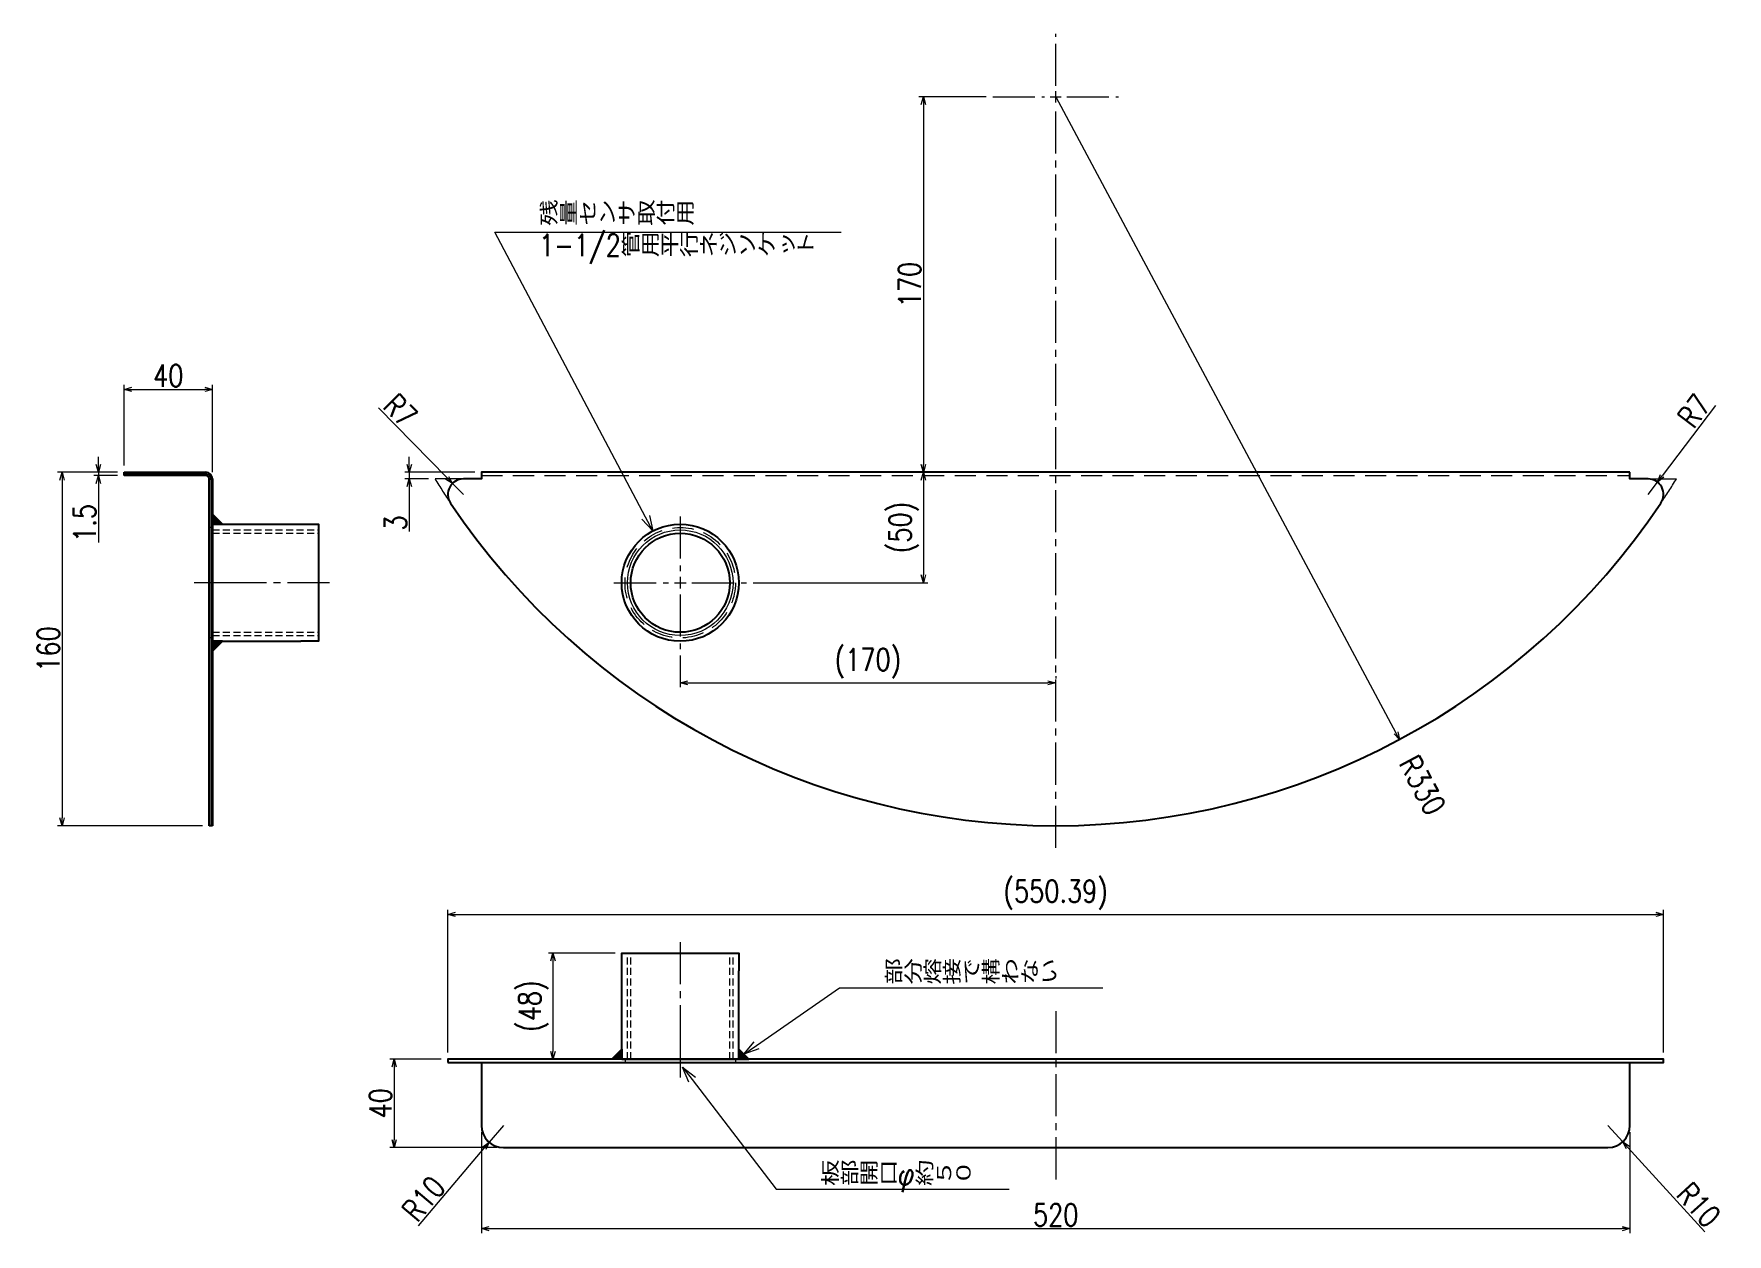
# Model space of a CAD drawing. Header units: millimetres. Extents: x 0 to 51411, y 0 to 16902.
# Drawn here: x 10491 to 11257, y 9289 to 9833 of the extents above; entities that cross this region are included whole.
import ezdxf
from ezdxf import colors
from ezdxf.entities.mleader import LeaderData, LeaderLine
from ezdxf.math import Vec2, Vec3

# ---------------------------------------------------------------- set-up
doc = ezdxf.new("R2010")
doc.units = ezdxf.units.MM
for name, pattern in [('CENTER2', [28.575, 19.05, -3.175, 3.175, -3.175]), ('HIDDEN2', [4.7625, 3.175, -1.5875]), ('PHANTOM2', [31.75, 15.875, -3.175, 3.175, -3.175, 3.175, -3.175])]:
    doc.linetypes.add(name, pattern=pattern)
for name, color, linetype, lineweight in [('01_外形線', 7, 'Continuous', 25), ('02_細線', 5, 'Continuous', 13), ('03_かくれ線', 6, 'HIDDEN2', 13), ('04_中心線', 1, 'CENTER2', 9), ('05_仮想線', 2, 'PHANTOM2', 13), ('07_寸法線', 3, 'Continuous', 9)]:
    doc.layers.add(name, color=color, linetype=linetype, lineweight=lineweight)
doc.layers.add('10_補助線', color=8, linetype='Continuous', lineweight=13, plot=False)
doc.styles.add('寸法用', font='simplex.shx', dxfattribs={"width": 0.8, "bigfont": '@extfont2.shx'})
doc.dimstyles.new('機械製図用', dxfattribs={"dimtxt": 3.5, "dimasz": 3.5, "dimexe": 2, "dimexo": 0, "dimgap": 1.2, "dimtad": 1, "dimdsep": 46, "dimtxsty": '寸法用', "dimblk": 'OPEN30', "dimcen": 0, "dimclrd": 256, "dimclre": 256, "dimclrt": 7, "dimazin": 2, "dimtm": 1e-09, "dimtfac": 0.75, "dimtmove": 0, "dimatfit": 3, "dimldrblk": 'OPEN30', "dimfxl": 1, "dimlwd": -1, "dimlwe": -1, "dimarcsym": 0})

# ---------------------------------------------------------------- blocks, each defined once
blk = doc.blocks.new('_Open30')
at = {"color": 0, "linetype": 'ByBlock', "lineweight": -2}
for p, q in [((-1, 0.27), (0, 0)), ((0, 0), (-1, -0.27)), ((0, 0), (-1, 0))]:
    blk.add_line(p, q, dxfattribs=at)
blk = doc.blocks.new('*D1852')
at = {"layer": '07_寸法線', "transparency": 16777216}
for p, q in [((10921.86, 9804.01), (10891.43, 9804.01)), ((10893.43, 9800.51), (10893.43, 9637.51)), ((10896.43, 9634.01), (10895.43, 9634.01))]:
    blk.add_line(p, q, dxfattribs=at)
at = {"layer": 'Defpoints', "color": 0, "transparency": 16777216}
for p in [(10924.86, 9804.01), (10893.43, 9634.01), (10893.43, 9634.01)]:
    blk.add_point(p, dxfattribs=at)
at = {"layer": '07_寸法線', "transparency": 16777216, "xscale": 3.5, "yscale": 3.5, "zscale": 3.5}
for p, rotation in [((10893.43, 9804.01), 90), ((10893.43, 9634.01), 270)]:
    blk.add_blockref('_Open30', p, dxfattribs=dict(at, rotation=rotation))
at = {"layer": '07_寸法線', "color": 7, "transparency": 16777216, "insert": (10887.23, 9719.01), "char_height": 10, "attachment_point": 5, "rotation": 90, "style": '寸法用'}
blk.add_mtext('170', dxfattribs=at)
blk = doc.blocks.new('*D1853')
at = {"layer": '07_寸法線', "transparency": 16777216}
for p, q in [((10528.57, 9634.01), (10501.49, 9634.01)), ((10503.49, 9630.51), (10503.49, 9477.51)), ((10567.07, 9474.01), (10501.49, 9474.01))]:
    blk.add_line(p, q, dxfattribs=at)
at = {"layer": 'Defpoints', "color": 0, "transparency": 16777216}
for p in [(10531.57, 9634.01), (10503.49, 9474.01), (10570.07, 9474.01)]:
    blk.add_point(p, dxfattribs=at)
at = {"layer": '07_寸法線', "transparency": 16777216, "xscale": 3.5, "yscale": 3.5, "zscale": 3.5}
for p, rotation in [((10503.49, 9634.01), 90), ((10503.49, 9474.01), 270)]:
    blk.add_blockref('_Open30', p, dxfattribs=dict(at, rotation=rotation))
at = {"layer": '07_寸法線', "color": 7, "transparency": 16777216, "insert": (10497.29, 9554.01), "char_height": 10, "attachment_point": 5, "rotation": 90, "style": '寸法用'}
blk.add_mtext('160', dxfattribs=at)
blk = doc.blocks.new('*U1782')
at = {"layer": '04_中心線', "color": 0, "linetype": 'CENTER2', "transparency": 16777216}
for p, q in [((0, 5), (0, 28.5)), ((-28.5, 0), (-5, 0)), ((5, 0), (28.5, 0)), ((0, -340), (0, -5))]:
    blk.add_line(p, q, dxfattribs=at)
at = {"layer": '04_中心線', "color": 0, "linetype": 'Continuous', "transparency": 16777216}
for p, q in [((-2.5, 0), (2.5, 0)), ((0, -2.5), (0, 2.5))]:
    blk.add_line(p, q, dxfattribs=at)
blk = doc.blocks.new('*D1854')
at = {"layer": '07_寸法線', "transparency": 16777216}
for p, q in [((10519.92, 9637.51), (10519.92, 9641.01)), ((10528.57, 9634.01), (10517.92, 9634.01)), ((10528.57, 9632.51), (10517.92, 9632.51)), ((10519.92, 9634.01), (10519.92, 9632.51)), ((10519.92, 9629.01), (10519.92, 9602.25))]:
    blk.add_line(p, q, dxfattribs=at)
at = {"layer": 'Defpoints', "color": 0, "transparency": 16777216}
for p in [(10519.92, 9632.51), (10531.57, 9634.01), (10531.57, 9632.51)]:
    blk.add_point(p, dxfattribs=at)
at = {"layer": '07_寸法線', "transparency": 16777216, "xscale": 3.5, "yscale": 3.5, "zscale": 3.5}
for p, rotation in [((10519.92, 9634.01), 270), ((10519.92, 9632.51), 90)]:
    blk.add_blockref('_Open30', p, dxfattribs=dict(at, rotation=rotation))
at = {"layer": '07_寸法線', "color": 7, "transparency": 16777216, "insert": (10513.72, 9611.07), "char_height": 10, "attachment_point": 5, "rotation": 90, "style": '寸法用'}
blk.add_mtext('1.5', dxfattribs=at)
blk = doc.blocks.new('*D1855')
at = {"layer": '07_寸法線', "transparency": 16777216}
for p, q in [((10675.17, 9368.32), (10651.82, 9368.32)), ((10653.82, 9364.82), (10653.82, 9331.82)), ((10700.36, 9328.32), (10651.82, 9328.32))]:
    blk.add_line(p, q, dxfattribs=at)
at = {"layer": 'Defpoints', "color": 0, "transparency": 16777216}
for p in [(10678.17, 9368.32), (10653.82, 9328.32), (10703.36, 9328.32)]:
    blk.add_point(p, dxfattribs=at)
at = {"layer": '07_寸法線', "transparency": 16777216, "xscale": 3.5, "yscale": 3.5, "zscale": 3.5}
for p, rotation in [((10653.82, 9368.32), 90), ((10653.82, 9328.32), 270)]:
    blk.add_blockref('_Open30', p, dxfattribs=dict(at, rotation=rotation))
at = {"layer": '07_寸法線', "color": 7, "transparency": 16777216, "insert": (10647.62, 9348.32), "char_height": 10, "attachment_point": 5, "rotation": 90, "style": '寸法用'}
blk.add_mtext('40', dxfattribs=at)
blk = doc.blocks.new('*D1830')
at = {"layer": '07_寸法線', "transparency": 16777216}
for p, q in [((10703.36, 9338.32), (10696.91, 9330.68)), ((10664.9, 9292.81), (10694.65, 9328.01))]:
    blk.add_line(p, q, dxfattribs=at)
at = {"layer": 'Defpoints', "color": 0, "transparency": 16777216}
for p in [(10703.36, 9338.32), (10696.91, 9330.68)]:
    blk.add_point(p, dxfattribs=at)
at = {"layer": '07_寸法線', "transparency": 16777216, "xscale": 3.5, "yscale": 3.5, "zscale": 3.5, "rotation": 49.80231722452773}
blk.add_blockref('_Open30', (10696.91, 9330.68), dxfattribs=at)
at = {"layer": '07_寸法線', "color": 7, "transparency": 16777216, "insert": (10667.21, 9305.15), "char_height": 10, "attachment_point": 5, "rotation": 49.80232, "style": '寸法用'}
blk.add_mtext('R10', dxfattribs=at)
blk = doc.blocks.new('*D1831')
at = {"layer": '07_寸法線', "transparency": 16777216}
for p, q in [((11203.36, 9338.32), (11210.09, 9330.92)), ((11247.24, 9290.06), (11212.44, 9328.33))]:
    blk.add_line(p, q, dxfattribs=at)
at = {"layer": 'Defpoints', "color": 0, "transparency": 16777216}
for p in [(11203.36, 9338.32), (11210.09, 9330.92)]:
    blk.add_point(p, dxfattribs=at)
at = {"layer": '07_寸法線', "transparency": 16777216, "xscale": 3.5, "yscale": 3.5, "zscale": 3.5, "rotation": 132.2774182708972}
blk.add_blockref('_Open30', (11210.09, 9330.92), dxfattribs=at)
at = {"layer": '07_寸法線', "color": 7, "transparency": 16777216, "insert": (11244.48, 9302.31), "char_height": 10, "attachment_point": 5, "rotation": 312.27742, "style": '寸法用'}
blk.add_mtext('R10', dxfattribs=at)
blk = doc.blocks.new('*D1832')
at = {"layer": '07_寸法線', "transparency": 16777216}
for p, q in [((10693.36, 9335.32), (10693.36, 9289.57)), ((11213.36, 9335.32), (11213.36, 9289.57)), ((10696.86, 9291.57), (11209.86, 9291.57))]:
    blk.add_line(p, q, dxfattribs=at)
at = {"layer": 'Defpoints', "color": 0, "transparency": 16777216}
for p in [(10693.36, 9338.32), (11213.36, 9338.32), (11213.36, 9291.57)]:
    blk.add_point(p, dxfattribs=at)
at = {"layer": '07_寸法線', "transparency": 16777216, "xscale": 3.5, "yscale": 3.5, "zscale": 3.5, "rotation": 180}
blk.add_blockref('_Open30', (10693.36, 9291.57), dxfattribs=at)
at = {"layer": '07_寸法線', "transparency": 16777216, "xscale": 3.5, "yscale": 3.5, "zscale": 3.5}
blk.add_blockref('_Open30', (11213.36, 9291.57), dxfattribs=at)
at = {"layer": '07_寸法線', "color": 7, "transparency": 16777216, "insert": (10953.36, 9297.77), "char_height": 10, "attachment_point": 5, "style": '寸法用'}
blk.add_mtext('520', dxfattribs=at)
blk = doc.blocks.new('*D1833')
at = {"layer": '07_寸法線', "transparency": 16777216}
for p, q in [((10678.17, 9371.32), (10678.17, 9435.85)), ((10681.67, 9433.85), (11225.06, 9433.85)), ((11228.56, 9371.32), (11228.56, 9435.85))]:
    blk.add_line(p, q, dxfattribs=at)
at = {"layer": 'Defpoints', "color": 0, "transparency": 16777216}
for p in [(11228.56, 9433.85), (10678.17, 9368.32), (11228.56, 9368.32)]:
    blk.add_point(p, dxfattribs=at)
at = {"layer": '07_寸法線', "transparency": 16777216, "xscale": 3.5, "yscale": 3.5, "zscale": 3.5, "rotation": 180}
blk.add_blockref('_Open30', (10678.17, 9433.85), dxfattribs=at)
at = {"layer": '07_寸法線', "transparency": 16777216, "xscale": 3.5, "yscale": 3.5, "zscale": 3.5}
blk.add_blockref('_Open30', (11228.56, 9433.85), dxfattribs=at)
at = {"layer": '07_寸法線', "color": 7, "transparency": 16777216, "insert": (10953.36, 9442.67), "char_height": 10, "attachment_point": 5, "style": '寸法用'}
blk.add_mtext('(550.39)', dxfattribs=at)
blk = doc.blocks.new('*D1834')
at = {"layer": '07_寸法線', "transparency": 16777216}
for p, q in [((10660.69, 9637.51), (10660.69, 9641.01)), ((10690.36, 9634.01), (10658.69, 9634.01)), ((10669.34, 9631.01), (10658.69, 9631.01)), ((10660.69, 9634.01), (10660.69, 9631.01)), ((10660.69, 9627.51), (10660.69, 9607.2))]:
    blk.add_line(p, q, dxfattribs=at)
at = {"layer": 'Defpoints', "color": 0, "transparency": 16777216}
for p in [(10660.69, 9631.01), (10672.34, 9631.01), (10693.36, 9634.01)]:
    blk.add_point(p, dxfattribs=at)
at = {"layer": '07_寸法線', "transparency": 16777216, "xscale": 3.5, "yscale": 3.5, "zscale": 3.5}
for p, rotation in [((10660.69, 9634.01), 270), ((10660.69, 9631.01), 90)]:
    blk.add_blockref('_Open30', p, dxfattribs=dict(at, rotation=rotation))
at = {"layer": '07_寸法線', "color": 7, "transparency": 16777216, "insert": (10654.49, 9611.07), "char_height": 10, "attachment_point": 5, "rotation": 90, "style": '寸法用'}
blk.add_mtext('3', dxfattribs=at)
blk = doc.blocks.new('*D1835')
at = {"layer": '07_寸法線', "transparency": 16777216}
for p, q in [((10646.7, 9663.25), (10677.81, 9631.5)), ((10685.17, 9624.01), (10680.26, 9629))]:
    blk.add_line(p, q, dxfattribs=at)
at = {"layer": 'Defpoints', "color": 0, "transparency": 16777216}
for p in [(10680.26, 9629), (10685.17, 9624.01)]:
    blk.add_point(p, dxfattribs=at)
at = {"layer": '07_寸法線', "transparency": 16777216, "xscale": 3.5, "yscale": 3.5, "zscale": 3.5, "rotation": 314.4311668668083}
blk.add_blockref('_Open30', (10680.26, 9629), dxfattribs=at)
at = {"layer": '07_寸法線', "color": 7, "transparency": 16777216, "insert": (10656.63, 9661.97), "char_height": 10, "attachment_point": 5, "rotation": 314.43117, "style": '寸法用'}
blk.add_mtext('R7', dxfattribs=at)
blk = doc.blocks.new('*D1836')
at = {"layer": '07_寸法線', "transparency": 16777216}
for p, q in [((11252.13, 9664.29), (11227.91, 9632.37)), ((11221.56, 9624.01), (11225.79, 9629.58))]:
    blk.add_line(p, q, dxfattribs=at)
at = {"layer": 'Defpoints', "color": 0, "transparency": 16777216}
for p in [(11225.79, 9629.58), (11221.56, 9624.01)]:
    blk.add_point(p, dxfattribs=at)
at = {"layer": '07_寸法線', "transparency": 16777216, "xscale": 3.5, "yscale": 3.5, "zscale": 3.5, "rotation": 232.7969928294717}
blk.add_blockref('_Open30', (11225.79, 9629.58), dxfattribs=at)
at = {"layer": '07_寸法線', "color": 7, "transparency": 16777216, "insert": (11242.44, 9661.77), "char_height": 10, "attachment_point": 5, "rotation": 52.79699, "style": '寸法用'}
blk.add_mtext('R7', dxfattribs=at)
blk = doc.blocks.new('*D1838')
at = {"layer": '07_寸法線', "transparency": 16777216}
for p, q in [((10531.57, 9637.01), (10531.57, 9673.56)), ((10535.07, 9671.56), (10568.07, 9671.56)), ((10571.57, 9634.01), (10571.57, 9673.56))]:
    blk.add_line(p, q, dxfattribs=at)
at = {"layer": 'Defpoints', "color": 0, "transparency": 16777216}
for p in [(10571.57, 9671.56), (10531.57, 9634.01), (10571.57, 9631.01)]:
    blk.add_point(p, dxfattribs=at)
at = {"layer": '07_寸法線', "transparency": 16777216, "xscale": 3.5, "yscale": 3.5, "zscale": 3.5, "rotation": 180}
blk.add_blockref('_Open30', (10531.57, 9671.56), dxfattribs=at)
at = {"layer": '07_寸法線', "transparency": 16777216, "xscale": 3.5, "yscale": 3.5, "zscale": 3.5}
blk.add_blockref('_Open30', (10571.57, 9671.56), dxfattribs=at)
at = {"layer": '07_寸法線', "color": 7, "transparency": 16777216, "insert": (10551.57, 9677.76), "char_height": 10, "attachment_point": 5, "style": '寸法用'}
blk.add_mtext('40', dxfattribs=at)
blk = doc.blocks.new('*D1839')
at = {"layer": '07_寸法線', "transparency": 16777216}
blk.add_line((10953.36, 9804.01), (11107.39, 9516.12), dxfattribs=at)
at = {"layer": 'Defpoints', "color": 0, "transparency": 16777216}
for p in [(10953.36, 9804.01), (11109.04, 9513.03)]:
    blk.add_point(p, dxfattribs=at)
at = {"layer": '07_寸法線', "transparency": 16777216, "xscale": 3.5, "yscale": 3.5, "zscale": 3.5, "rotation": 298.1482195804323}
blk.add_blockref('_Open30', (11109.04, 9513.03), dxfattribs=at)
at = {"layer": '07_寸法線', "color": 7, "transparency": 16777216, "insert": (11119.41, 9492.38), "char_height": 10, "attachment_point": 5, "rotation": 298.14822, "style": '寸法用'}
blk.add_mtext('R330', dxfattribs=at)
blk = doc.blocks.new('*U1783')
at = {"layer": '04_中心線', "color": 0, "linetype": 'CENTER2', "transparency": 16777216}
for p, q in [((0, 5.3), (0, 30)), ((-30, 0), (-5.3, 0)), ((5.3, 0), (30, 0)), ((0, -30), (0, -5.3))]:
    blk.add_line(p, q, dxfattribs=at)
at = {"layer": '04_中心線', "color": 0, "linetype": 'Continuous', "transparency": 16777216}
for p, q in [((-2.65, 0), (2.65, 0)), ((0, -2.65), (0, 2.65))]:
    blk.add_line(p, q, dxfattribs=at)
blk = doc.blocks.new('*D1823')
at = {"layer": '07_寸法線', "transparency": 16777216}
for p, q in [((10893.43, 9630.51), (10893.43, 9587.51)), ((10896.43, 9634.01), (10895.43, 9634.01)), ((10816.36, 9584.01), (10895.43, 9584.01))]:
    blk.add_line(p, q, dxfattribs=at)
at = {"layer": 'Defpoints', "color": 0, "transparency": 16777216}
for p in [(10893.43, 9634.01), (10813.36, 9584.01), (10893.43, 9584.01)]:
    blk.add_point(p, dxfattribs=at)
at = {"layer": '07_寸法線', "transparency": 16777216, "xscale": 3.5, "yscale": 3.5, "zscale": 3.5}
for p, rotation in [((10893.43, 9634.01), 90), ((10893.43, 9584.01), 270)]:
    blk.add_blockref('_Open30', p, dxfattribs=dict(at, rotation=rotation))
at = {"layer": '07_寸法線', "color": 7, "transparency": 16777216, "insert": (10884.61, 9609.01), "char_height": 10, "attachment_point": 5, "rotation": 90, "style": '寸法用'}
blk.add_mtext('(50)', dxfattribs=at)
blk = doc.blocks.new('*D1824')
at = {"layer": '07_寸法線', "transparency": 16777216}
for p, q in [((10783.36, 9551.01), (10783.36, 9536.71)), ((10786.86, 9538.71), (10949.86, 9538.71)), ((10953.36, 9541.71), (10953.36, 9540.71))]:
    blk.add_line(p, q, dxfattribs=at)
at = {"layer": 'Defpoints', "color": 0, "transparency": 16777216}
for p in [(10783.36, 9554.01), (10953.36, 9538.71), (10953.36, 9538.71)]:
    blk.add_point(p, dxfattribs=at)
at = {"layer": '07_寸法線', "transparency": 16777216, "xscale": 3.5, "yscale": 3.5, "zscale": 3.5, "rotation": 180}
blk.add_blockref('_Open30', (10783.36, 9538.71), dxfattribs=at)
at = {"layer": '07_寸法線', "transparency": 16777216, "xscale": 3.5, "yscale": 3.5, "zscale": 3.5}
blk.add_blockref('_Open30', (10953.36, 9538.71), dxfattribs=at)
at = {"layer": '07_寸法線', "color": 7, "transparency": 16777216, "insert": (10868.36, 9547.53), "char_height": 10, "attachment_point": 5, "style": '寸法用'}
blk.add_mtext('(170)', dxfattribs=at)
blk = doc.blocks.new('*U1784')
at = {"layer": '04_中心線', "color": 0, "linetype": 'CENTER2', "transparency": 16777216}
for p, q in [((0, 5.3), (0, 30)), ((-30, 0), (-5.3, 0)), ((5.3, 0), (30, 0)), ((0, -30), (0, -5.3))]:
    blk.add_line(p, q, dxfattribs=at)
at = {"layer": '04_中心線', "color": 0, "linetype": 'Continuous', "transparency": 16777216}
for p, q in [((-2.65, 0), (2.65, 0)), ((0, -2.65), (0, 2.65))]:
    blk.add_line(p, q, dxfattribs=at)
blk = doc.blocks.new('*D1825')
at = {"layer": '07_寸法線', "transparency": 16777216}
for p, q in [((10753.86, 9416.32), (10723.75, 9416.32)), ((10725.75, 9412.82), (10725.75, 9371.82)), ((10753.86, 9368.32), (10723.75, 9368.32))]:
    blk.add_line(p, q, dxfattribs=at)
at = {"layer": 'Defpoints', "color": 0, "transparency": 16777216}
for p in [(10756.86, 9416.32), (10725.75, 9368.32), (10756.86, 9368.32)]:
    blk.add_point(p, dxfattribs=at)
at = {"layer": '07_寸法線', "transparency": 16777216, "xscale": 3.5, "yscale": 3.5, "zscale": 3.5}
for p, rotation in [((10725.75, 9416.32), 90), ((10725.75, 9368.32), 270)]:
    blk.add_blockref('_Open30', p, dxfattribs=dict(at, rotation=rotation))
at = {"layer": '07_寸法線', "color": 7, "transparency": 16777216, "insert": (10716.93, 9392.32), "char_height": 10, "attachment_point": 5, "rotation": 90, "style": '寸法用'}
blk.add_mtext('(48)', dxfattribs=at)

msp = doc.modelspace()

# ---------------------------------------------------------------- hatches: boundary and pattern name
at = {"layer": '01_外形線'}
h = msp.add_hatch(color=256, dxfattribs=at)
h.dxf.hatch_style = 1
h.paths.add_polyline_path([(10576.07, 9610.505), (10571.57, 9615.005), (10571.57, 9610.505)])
h = msp.add_hatch(color=256, dxfattribs=at)
h.dxf.hatch_style = 1
h.paths.add_polyline_path([(10571.57, 9557.505), (10571.57, 9553.005), (10576.07, 9557.505)])
h = msp.add_hatch(color=256, dxfattribs=at)
h.dxf.hatch_style = 1
h.paths.add_polyline_path([(10756.861, 9372.823), (10752.361, 9368.323), (10756.861, 9368.323)])
h = msp.add_hatch(color=256, dxfattribs=at)
h.dxf.hatch_style = 1
h.paths.add_polyline_path([(10809.861, 9372.823), (10809.861, 9368.323), (10814.361, 9368.323)])

# ---------------------------------------------------------------- linework, layer by layer
for p, q in [((10531.57, 9632.505), (10531.57, 9634.005)), ((10531.57, 9634.005), (10568.57, 9634.005)), ((10568.57, 9632.505), (10531.57, 9632.505)), ((10570.07, 9474.005), (10570.07, 9631.005)), ((10570.07, 9631.005), (10571.57, 9631.005)), ((10571.57, 9631.005), (10571.57, 9474.005)), ((10571.57, 9610.505), (10611.57, 9610.505)), ((10571.57, 9610.505), (10571.57, 9557.505)), ((10571.57, 9557.505), (10611.57, 9557.505)), ((10571.57, 9474.005), (10570.07, 9474.005)), ((10756.861, 9368.323), (10756.861, 9408.323)), ((10809.861, 9368.323), (10809.861, 9408.323)), ((10756.861, 9368.323), (10809.861, 9368.323)), ((10693.361, 9366.823), (10693.361, 9338.323)), ((11213.361, 9338.323), (11213.361, 9366.823)), ((10703.361, 9328.323), (11203.361, 9328.323))]:
    msp.add_line(p, q, dxfattribs=at)
msp.add_lwpolyline([(11213.361, 9634.005), (10693.361, 9634.005), (10693.361, 9631.005), (10685.165, 9631.005, 0.6000746), (10679.353, 9620.104, 0.5331925), (11227.369, 9620.104, 0.6000746), (11221.557, 9631.005), (11213.361, 9631.005)], format="xyb", close=True, dxfattribs=at)
for points in [[(10576.07, 9610.505), (10571.57, 9610.505), (10571.57, 9615.005), (10576.07, 9610.505)], [(10611.57, 9610.505), (10619.57, 9610.505), (10619.57, 9557.505), (10611.57, 9557.505)], [(10576.07, 9557.505), (10571.57, 9557.505), (10571.57, 9553.005), (10576.07, 9557.505)], [(10756.861, 9408.323), (10756.861, 9416.323), (10809.861, 9416.323), (10809.861, 9408.323)], [(10756.861, 9372.823), (10756.861, 9368.323), (10752.361, 9368.323), (10756.861, 9372.823)], [(10809.861, 9372.823), (10809.861, 9368.323), (10814.361, 9368.323), (10809.861, 9372.823)]]:
    msp.add_lwpolyline(points, dxfattribs=at)
msp.add_lwpolyline([(10678.165, 9366.823), (11228.557, 9366.823), (11228.557, 9368.323), (10678.165, 9368.323)], close=True, dxfattribs=at)
for radius in [26.5, 22.422]:
    msp.add_circle((10783.361, 9584.005), radius, dxfattribs=at)
for centre, radius, start, end in [((10568.57, 9631.005), 3, 0, 90), ((10568.57, 9631.005), 1.5, 0, 90), ((10703.361, 9338.323), 10, 180, 270), ((11203.361, 9338.323), 10, 270, 0)]:
    msp.add_arc(centre, radius, start, end, dxfattribs=at)
at = {"layer": '02_細線'}
msp.add_circle((10783.361, 9584.005), 23.901, dxfattribs=at)
at = {"layer": '03_かくれ線', "ltscale": 3}
for p, q in [((10693.361, 9632.505), (11213.361, 9632.505)), ((10571.57, 9609.005), (10570.07, 9609.005)), ((10571.57, 9559.005), (10570.07, 9559.005)), ((10758.361, 9368.323), (10758.361, 9366.823)), ((10808.361, 9368.323), (10808.361, 9366.823))]:
    msp.add_line(p, q, dxfattribs=at)
at = {"layer": '03_かくれ線'}
for p, q in [((10571.57, 9607.907), (10619.57, 9607.907)), ((10571.57, 9606.428), (10619.57, 9606.428)), ((10571.57, 9561.583), (10619.57, 9561.583)), ((10571.57, 9560.104), (10619.57, 9560.104)), ((10759.46, 9368.323), (10759.46, 9416.323)), ((10760.939, 9368.323), (10760.939, 9416.323)), ((10805.784, 9368.323), (10805.784, 9416.323)), ((10807.263, 9368.323), (10807.263, 9416.323))]:
    msp.add_line(p, q, dxfattribs=at)
at = {"layer": '03_かくれ線', "ltscale": 3}
msp.add_circle((10783.361, 9584.005), 25, dxfattribs=at)
at = {"layer": '04_中心線'}
for p, q in [((10578.32, 9584.005), (10563.32, 9584.005)), ((10624.57, 9584.005), (10566.57, 9584.005)), ((10783.361, 9421.323), (10783.361, 9363.323)), ((10953.361, 9390.073), (10953.361, 9313.323)), ((10783.361, 9375.073), (10783.361, 9360.073))]:
    msp.add_line(p, q, dxfattribs=at)
at = {"layer": '05_仮想線', "transparency": 33554559}
for points in [[(10685.165, 9631.005), (10672.343, 9631.005, 0.0098193), (10679.353, 9620.104)], [(11221.557, 9631.005), (11234.379, 9631.005, -0.0098193), (11227.369, 9620.104)]]:
    msp.add_lwpolyline(points, format="xyb", dxfattribs=at)
at = {"layer": '10_補助線'}
for p, q in [((10531.57, 9633.255), (10568.57, 9633.255)), ((10568.57, 9634.005), (10568.57, 9632.505)), ((10570.82, 9631.005), (10570.82, 9474.005))]:
    msp.add_line(p, q, dxfattribs=at)
msp.add_arc((10568.57, 9631.005), 2.25, 0, 90, dxfattribs=at)

# ---------------------------------------------------------------- block references
at = {"layer": '04_中心線', "linetype": 'CENTER2'}
msp.add_blockref('*U1782', (10953.361, 9804.005), dxfattribs=at)
at = {"layer": '04_中心線', "linetype": 'CENTER2', "rotation": 270}
for name in ['*U1783', '*U1784']:
    msp.add_blockref(name, (10783.361, 9584.005), dxfattribs=at)

# ---------------------------------------------------------------- dimensions: what is measured, and where the dimension line sits
at = {"layer": '07_寸法線'}
for base, p1, p2, picture, middle in [((10893.434, 9634.005), (10924.861, 9804.005), (10893.434, 9634.005), '*D1852', (10887.234, 9719.005)), ((10503.487, 9474.005), (10531.57, 9634.005), (10570.07, 9474.005), '*D1853', (10497.287, 9554.005)), ((10653.817, 9328.323), (10678.165, 9368.323), (10703.361, 9328.323), '*D1855', (10647.617, 9348.323))]:
    dim = msp.add_linear_dim(base=base, p1=p1, p2=p2, angle=90, dimstyle='機械製図用', override={"dimtxt": 10, "dimexo": 3}, dxfattribs=at)
    dim.commit()
    dim.dimension.update_dxf_attribs({"geometry": picture, "text_midpoint": middle})
for center, mpoint, override, picture, middle in [((10953.361, 9804.005), (11109.04, 9513.034), {"dimtxt": 10, "dimtmove": 2}, '*D1839', (11119.407, 9492.383)), ((10685.165, 9624.005), (10680.265, 9629.004), {"dimtxt": 10}, '*D1835', (10652.202, 9657.63)), ((11221.557, 9624.005), (11225.789, 9629.581), {"dimtxt": 10}, '*D1836', (11247.378, 9658.02)), ((10703.361, 9338.323), (10696.907, 9330.685), {"dimtxt": 10}, '*D1830', (10671.946, 9301.146)), ((11203.361, 9338.323), (11210.088, 9330.924), {"dimtxt": 10}, '*D1831', (11239.896, 9298.14))]:
    dim = msp.add_radius_dim(center=center, mpoint=mpoint, dimstyle='機械製図用', override=override, dxfattribs=at)
    dim.commit()
    dim.dimension.update_dxf_attribs({"geometry": picture, "text_midpoint": middle, "dimtype": 164})
for base, p1, p2, picture, middle in [((10571.57, 9671.562), (10531.57, 9634.005), (10571.57, 9631.005), '*D1838', (10551.57, 9677.762)), ((11213.361, 9291.569), (10693.361, 9338.323), (11213.361, 9338.323), '*D1832', (10953.361, 9297.769))]:
    dim = msp.add_linear_dim(base=base, p1=p1, p2=p2, dimstyle='機械製図用', override={"dimtxt": 10, "dimexo": 3}, dxfattribs=at)
    dim.commit()
    dim.dimension.update_dxf_attribs({"geometry": picture, "text_midpoint": middle})
for base, p1, p2, picture, middle in [((10519.922, 9632.505), (10531.57, 9634.005), (10531.57, 9632.505), '*D1854', (10519.922, 9611.067)), ((10660.687, 9631.005), (10693.361, 9634.005), (10672.343, 9631.005), '*D1834', (10660.687, 9611.067))]:
    dim = msp.add_linear_dim(base=base, p1=p1, p2=p2, angle=90, dimstyle='機械製図用', override={"dimtxt": 10, "dimexo": 3}, dxfattribs=at)
    dim.commit()
    dim.dimension.update_dxf_attribs({"geometry": picture, "text_midpoint": middle, "dimtype": 160})
for base, p1, p2, picture, middle in [((10893.434, 9584.005), (10893.434, 9634.005), (10813.361, 9584.005), '*D1823', (10884.615, 9609.005)), ((10725.749, 9368.323), (10756.861, 9416.323), (10756.861, 9368.323), '*D1825', (10716.93, 9392.323))]:
    dim = msp.add_linear_dim(base=base, p1=p1, p2=p2, angle=90, text='(<>)', dimstyle='機械製図用', override={"dimtxt": 10, "dimexo": 3}, dxfattribs=at)
    dim.commit()
    dim.dimension.update_dxf_attribs({"geometry": picture, "text_midpoint": middle})
for base, p1, p2, picture, middle in [((10953.361, 9538.712), (10783.361, 9554.005), (10953.361, 9538.712), '*D1824', (10868.361, 9547.532)), ((11228.557, 9433.848), (10678.165, 9368.323), (11228.557, 9368.323), '*D1833', (10953.361, 9442.667))]:
    dim = msp.add_linear_dim(base=base, p1=p1, p2=p2, text='(<>)', dimstyle='機械製図用', override={"dimtxt": 10, "dimexo": 3}, dxfattribs=at)
    dim.commit()
    dim.dimension.update_dxf_attribs({"geometry": picture, "text_midpoint": middle})

# ---------------------------------------------------------------- leaders
ml = msp.add_multileader_mtext('Standard', dxfattribs=at)
ml.set_content('残量センサ取付用\\P1-1/2管用平行ネジソケット', color=7, style='寸法用')
ml.set_leader_properties(color=256, linetype='ByLayer', lineweight=-1)
ml.set_arrow_properties(name='OPEN30')
ml.build(insert=Vec2(0, 0))
ml.multileader.update_dxf_attribs({"has_dogleg": 0, "text_left_attachment_type": 6, "text_right_attachment_type": 6, "arrow_head_size": 7})
ctx = ml.context
ctx.base_point, ctx.char_height, ctx.arrow_head_size, ctx.landing_gap_size, ctx.plane_origin = Vec3(10699.446, 9742.752), 10, 7, 20, Vec3(11250.691, 9111.015)
ctx.left_attachment, ctx.right_attachment = 6, 6
notes = []
notes.append((ctx, [(0, (1, 1, 0), (10619.446, 9742.752), (1, 0), 80, [(0, [(10770.977, 9607.433)], 0, [])])]))
ctx.mtext.insert, ctx.mtext.width, ctx.mtext.defined_height, ctx.mtext.line_spacing_factor, ctx.mtext.flow_direction = Vec3(10719.446, 9756.085), 257.69698, 31.595, 0.857143, 5
ml = msp.add_multileader_mtext('Standard', dxfattribs=at)
ml.set_content('部分熔接で構わない', color=7, style='寸法用')
ml.set_leader_properties(color=256, linetype='ByLayer', lineweight=-1)
ml.set_arrow_properties(name='OPEN30')
ml.build(insert=Vec2(0, 0))
ml.multileader.update_dxf_attribs({"has_dogleg": 0, "text_left_attachment_type": 6, "text_right_attachment_type": 6, "arrow_head_size": 7})
ctx = ml.context
ctx.base_point, ctx.char_height, ctx.arrow_head_size, ctx.landing_gap_size, ctx.plane_origin = Vec3(10855.494, 9400.555), 10, 7, 20, Vec3(11279.441, 8896.082)
ctx.left_attachment, ctx.right_attachment = 6, 6
notes.append((ctx, [(0, (1, 1, 0), (10775.494, 9400.555), (1, 0), 80, [(0, [(10812.111, 9370.573)], 0, [])])]))
ctx.mtext.insert, ctx.mtext.width, ctx.mtext.defined_height, ctx.mtext.line_spacing_factor, ctx.mtext.flow_direction = Vec3(10875.494, 9412.555), 257.69698, 31.595, 0.857143, 5
ml = msp.add_multileader_mtext('Standard', dxfattribs=at)
ml.set_content('板部開口φ約５０', color=7, style='寸法用')
ml.set_leader_properties(color=256, linetype='ByLayer', lineweight=-1)
ml.set_arrow_properties(name='OPEN30')
ml.build(insert=Vec2(0, 0))
ml.multileader.update_dxf_attribs({"has_dogleg": 0, "text_left_attachment_type": 6, "text_right_attachment_type": 6, "arrow_head_size": 7})
ctx = ml.context
ctx.base_point, ctx.char_height, ctx.arrow_head_size, ctx.landing_gap_size, ctx.plane_origin = Vec3(10826.744, 9309.391), 10, 7, 20, Vec3(11250.691, 8893.832)
ctx.left_attachment, ctx.right_attachment = 6, 6
notes.append((ctx, [(0, (1, 1, 0), (10746.744, 9309.391), (1, 0), 80, [(0, [(10784.465, 9364.635)], 0, [])])]))
ctx.mtext.insert, ctx.mtext.width, ctx.mtext.defined_height, ctx.mtext.line_spacing_factor, ctx.mtext.flow_direction = Vec3(10846.744, 9321.391), 257.69698, 31.595, 0.857143, 5
for ctx, leaders in notes:
    for number, flags, end, landing, length, lines in leaders:
        leader = LeaderData()
        leader.index, (leader.has_last_leader_line, leader.has_dogleg_vector, leader.attachment_direction) = number, flags
        leader.last_leader_point, leader.dogleg_vector, leader.dogleg_length = Vec3(end), Vec3(landing), length
        for number, points, colour, breaks in lines:
            line = LeaderLine()
            line.index, line.vertices, line.color, line.breaks = number, Vec3.list(points), colors.encode_raw_color(colour), breaks
            leader.lines.append(line)
        ctx.leaders.append(leader)

doc.saveas('drawing.dxf')
